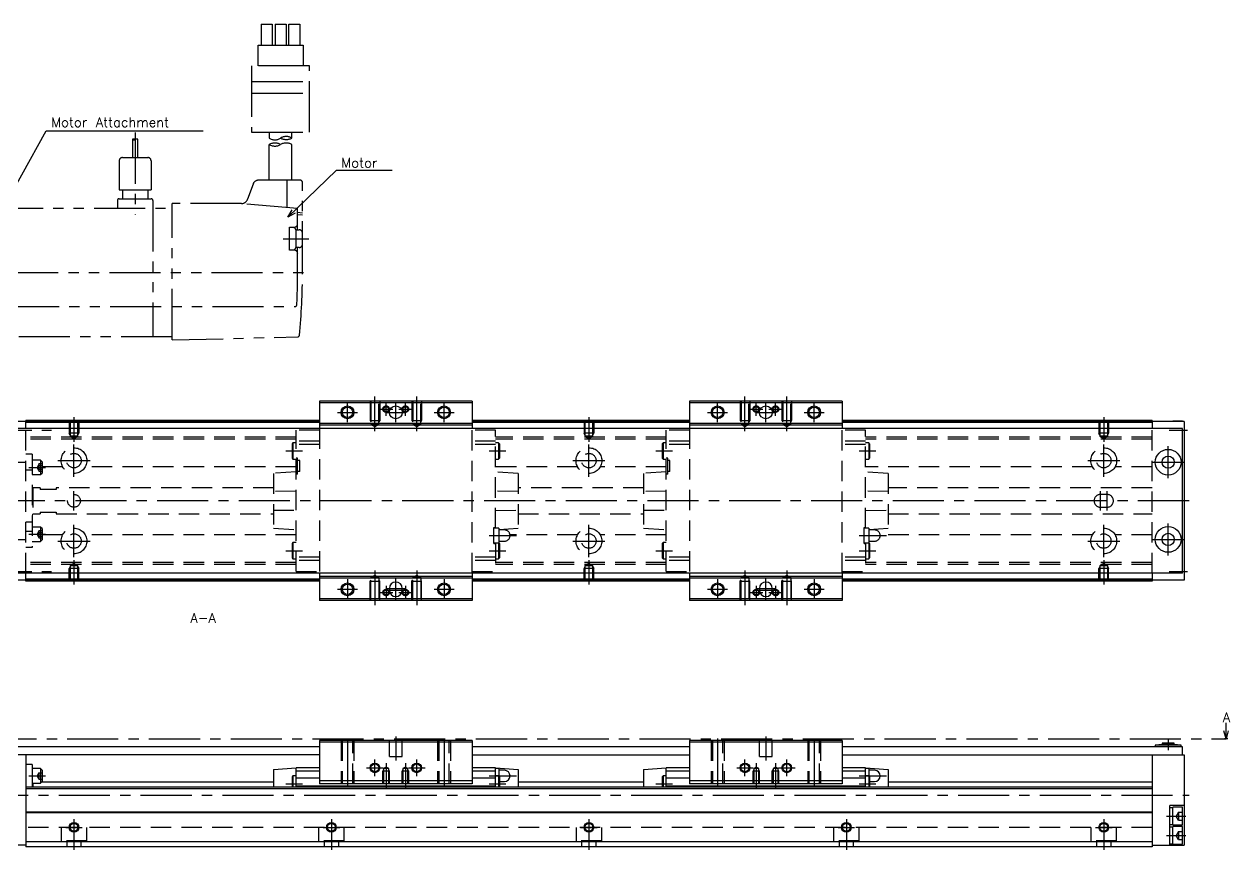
# Model space of a CAD drawing. Extents: x -2 to 618, y -8 to 266.
# Drawn here: x 243.1 to 617.7, y 9 to 265.7 of the extents above; entities that cross this region are included whole.
import ezdxf

# ---------------------------------------------------------------- set-up
doc = ezdxf.new("R2010")
doc.units = 0
doc.header["$LTSCALE"] = 0.5
for name, pattern in [('CENTER', [50.8, 31.75, -6.35, 6.35, -6.35]), ('DASHED', [19.05, 12.7, -6.35]), ('PHANTOM', [63.5, 31.75, -6.35, 6.35, -6.35, 6.35, -6.35])]:
    doc.linetypes.add(name, pattern=pattern)
for name, color, linetype in [('MSM_CENTER', 1, 'CENTER'), ('MSM_CONTINUOUS', 7, 'CONTINUOUS'), ('MSM_DASHED', 4, 'DASHED'), ('MSM_IMAGINARY', 6, 'PHANTOM'), ('MSM_NARROW', 5, 'CONTINUOUS'), ('MSM_PART_NUMBER', 7, 'CONTINUOUS')]:
    doc.layers.add(name, color=color, linetype=linetype)
doc.styles.get("Standard").update_dxf_attribs({"font": 'txt.shx', "height": 3, "bigfont": 'bigfont.shx'})

msp = doc.modelspace()

# ---------------------------------------------------------------- linework, layer by layer
at = {"layer": 'MSM_CENTER'}
for p, q in [((352.05, 139.19), (352.05, 149.9)), ((365.05, 139.19), (365.05, 149.9)), ((467.05, 139.19), (467.05, 149.9)), ((480.05, 139.19), (480.05, 149.9)), ((343.55, 141.9), (343.55, 148.1)), ((355.55, 143.95), (355.55, 148.05)), ((358.55, 141.9), (358.55, 148.1)), ((361.55, 143.95), (361.55, 148.05)), ((373.55, 141.9), (373.55, 148.1)), ((458.55, 141.9), (458.55, 148.1)), ((470.55, 143.95), (470.55, 148.05)), ((473.55, 141.9), (473.55, 148.1)), ((476.55, 143.95), (476.55, 148.05)), ((488.55, 141.9), (488.55, 148.1)), ((258.55, 143.5), (258.55, 135.87)), ((340.45, 145), (346.65, 145)), ((353.5, 146), (357.6, 146)), ((355.45, 145), (361.65, 145)), ((359.5, 146), (363.6, 146)), ((370.45, 145), (376.65, 145)), ((418.55, 143.5), (418.55, 135.87)), ((455.45, 145), (461.65, 145)), ((468.5, 146), (472.6, 146)), ((470.45, 145), (476.65, 145)), ((474.5, 146), (478.6, 146)), ((485.45, 145), (491.65, 145)), ((578.55, 143.5), (578.55, 135.87)), ((229.55, 139.5), (251.55, 139.5)), ((598.85, 139.5), (604.55, 139.5)), ((258.55, 125), (258.55, 135)), ((418.55, 125), (418.55, 135)), ((578.55, 125), (578.55, 135)), ((324.35, 133), (329.55, 133)), ((387.55, 133), (392.75, 133)), ((439.35, 133), (444.55, 133)), ((502.55, 133), (507.75, 133)), ((598.55, 124.5), (598.55, 134.5)), ((233.55, 129.5), (243.55, 129.5)), ((244.55, 127.89), (249.65, 127.89)), ((253.55, 130), (263.55, 130)), ((413.55, 130), (423.55, 130)), ((573.55, 130), (583.55, 130)), ((593.55, 129.5), (603.55, 129.5)), ((258.55, 114.5), (258.55, 120.5)), ((577.55, 114.5), (577.55, 120.5)), ((579.55, 114.5), (579.55, 120.5)), ((605.05, 117.5), (200.05, 117.5)), ((258.55, 100), (258.55, 110)), ((418.55, 100), (418.55, 110)), ((578.55, 100), (578.55, 110)), ((598.55, 100.5), (598.55, 110.5)), ((233.55, 105.5), (243.55, 105.5)), ((244.55, 107.11), (249.65, 107.11)), ((253.55, 105), (263.55, 105)), ((387.55, 106.7), (396.05, 106.7)), ((413.55, 105), (423.55, 105)), ((502.55, 106.7), (511.05, 106.7)), ((573.55, 105), (583.55, 105)), ((593.55, 105.5), (603.55, 105.5)), ((324.35, 102), (329.55, 102)), ((387.55, 102), (392.75, 102)), ((439.35, 102), (444.55, 102)), ((502.55, 102), (507.75, 102)), ((258.55, 99.01), (258.55, 91.5)), ((418.55, 99.01), (418.55, 91.5)), ((578.55, 99.01), (578.55, 91.5)), ((229.55, 95.5), (251.55, 95.5)), ((352.05, 95.81), (352.05, 85.1)), ((365.05, 95.81), (365.05, 85.1)), ((467.05, 95.81), (467.05, 85.1)), ((480.05, 95.81), (480.05, 85.1)), ((598.85, 95.5), (604.55, 95.5)), ((340.45, 90), (346.65, 90)), ((343.55, 93.1), (343.55, 86.9)), ((355.55, 91.05), (355.55, 86.95)), ((355.55, 90.25), (361.55, 90.25)), ((358.55, 86.75), (358.55, 93.25)), ((361.55, 91.05), (361.55, 86.95)), ((370.45, 90), (376.65, 90)), ((373.55, 93.1), (373.55, 86.9)), ((455.45, 90), (461.65, 90)), ((458.55, 93.1), (458.55, 86.9)), ((470.55, 91.05), (470.55, 86.95)), ((470.55, 90.25), (476.55, 90.25)), ((473.55, 86.75), (473.55, 93.25)), ((476.55, 91.05), (476.55, 86.95)), ((485.45, 90), (491.65, 90)), ((488.55, 93.1), (488.55, 86.9)), ((353.5, 89), (357.6, 89)), ((355.55, 89.75), (361.55, 89.75)), ((359.5, 89), (363.6, 89)), ((468.5, 89), (472.6, 89)), ((470.55, 89.75), (476.55, 89.75)), ((474.5, 89), (478.6, 89)), ((231.05, 43.5), (616.55, 43.5)), ((343.55, 43.67), (343.55, 28.83)), ((358.55, 44.25), (358.55, 36.75)), ((373.55, 43.67), (373.55, 28.83)), ((458.55, 43.67), (458.55, 28.83)), ((473.55, 44.25), (473.55, 36.75)), ((488.55, 43.67), (488.55, 28.83)), ((598.55, 43.2), (598.55, 40)), ((349.48, 34.5), (354.63, 34.5)), ((352.05, 31.92), (352.05, 37.08)), ((355.55, 35.96), (355.55, 28.24)), ((361.55, 35.96), (361.55, 28.24)), ((362.48, 34.5), (367.63, 34.5)), ((365.05, 31.92), (365.05, 37.08)), ((464.48, 34.5), (469.63, 34.5)), ((467.05, 31.92), (467.05, 37.08)), ((470.55, 35.96), (470.55, 28.24)), ((476.55, 35.96), (476.55, 28.24)), ((477.48, 34.5), (482.63, 34.5)), ((480.05, 31.92), (480.05, 37.08)), ((244.55, 32), (249.65, 32)), ((387.55, 32), (396.05, 32)), ((502.55, 32), (511.05, 32)), ((324.35, 29.5), (329.55, 29.5)), ((387.55, 29.5), (392.75, 29.5)), ((439.35, 29.5), (444.55, 29.5)), ((502.55, 29.5), (507.75, 29.5)), ((203.05, 26), (605.05, 26)), ((598.05, 19.5), (604.05, 19.5)), ((255.98, 16), (261.13, 16)), ((258.55, 18.5), (258.55, 9)), ((335.98, 16), (341.13, 16)), ((338.55, 18.5), (338.55, 9)), ((415.98, 16), (421.13, 16)), ((418.55, 18.5), (418.55, 9)), ((495.98, 16), (501.13, 16)), ((498.55, 18.5), (498.55, 9)), ((575.98, 16), (581.13, 16)), ((578.55, 18.5), (578.55, 9)), ((598.05, 13.5), (604.05, 13.5))]:
    msp.add_line(p, q, dxfattribs=at)
at = {"layer": 'MSM_CONTINUOUS'}
for p, q in [((382.25, 148.5), (334.85, 148.5)), ((334.85, 148.5), (334.85, 140)), ((382.25, 148), (334.85, 148)), ((382.25, 148.5), (382.25, 140)), ((497.25, 148.5), (449.85, 148.5)), ((449.85, 148.5), (449.85, 140)), ((497.25, 148), (449.85, 148)), ((497.25, 148.5), (497.25, 140)), ((334.85, 142.5), (243.55, 142.5)), ((243.55, 140), (243.55, 142.5)), ((449.85, 142.5), (382.25, 142.5)), ((593.55, 142.5), (497.25, 142.5)), ((593.55, 142.5), (593.55, 140)), ((243.55, 142.2), (231.05, 142.2)), ((603.05, 140), (234.05, 140)), ((334.85, 142.3), (243.55, 142.3)), ((334.85, 141.8), (243.55, 141.8)), ((382.25, 141.5), (334.85, 141.5)), ((382.25, 141), (334.85, 141)), ((449.85, 142.3), (382.25, 142.3)), ((449.85, 141.8), (382.25, 141.8)), ((497.25, 141.5), (449.85, 141.5)), ((497.25, 141), (449.85, 141)), ((593.55, 142.3), (497.25, 142.3)), ((593.55, 141.8), (497.25, 141.8)), ((603.55, 142.2), (593.55, 142.2)), ((600.05, 142.2), (600.05, 142.25)), ((603.05, 142.25), (600.05, 142.25)), ((603.05, 142.2), (603.05, 142.25)), ((603.05, 95), (603.05, 140)), ((603.55, 142.2), (603.55, 92.8)), ((603.05, 95), (234.05, 95)), ((243.55, 92.5), (243.55, 95)), ((334.85, 95), (334.85, 86.5)), ((382.25, 94), (334.85, 94)), ((382.25, 95), (382.25, 86.5)), ((449.85, 95), (449.85, 86.5)), ((497.25, 94), (449.85, 94)), ((497.25, 95), (497.25, 86.5)), ((593.55, 95), (593.55, 92.5)), ((243.55, 92.8), (231.05, 92.8)), ((334.85, 93.2), (243.55, 93.2)), ((334.85, 92.7), (243.55, 92.7)), ((334.85, 92.5), (243.55, 92.5)), ((382.25, 93.5), (334.85, 93.5)), ((356.55, 90.25), (356.55, 89.75)), ((360.55, 89.75), (360.55, 90.25)), ((449.85, 93.2), (382.25, 93.2)), ((449.85, 92.7), (382.25, 92.7)), ((449.85, 92.5), (382.25, 92.5)), ((497.25, 93.5), (449.85, 93.5)), ((471.55, 90.25), (471.55, 89.75)), ((475.55, 89.75), (475.55, 90.25)), ((593.55, 93.2), (497.25, 93.2)), ((593.55, 92.7), (497.25, 92.7)), ((593.55, 92.5), (497.25, 92.5)), ((603.55, 92.8), (593.55, 92.8)), ((382.25, 87), (334.85, 87)), ((382.25, 86.5), (334.85, 86.5)), ((497.25, 87), (449.85, 87)), ((497.25, 86.5), (449.85, 86.5)), ((616.55, 43.5), (615.88, 46)), ((616.55, 43.5), (616.55, 48.5)), ((617.22, 46), (616.55, 43.5)), ((334.85, 43), (334.85, 29.5)), ((382.25, 43), (334.85, 43)), ((382.25, 42.5), (334.85, 42.5)), ((382.25, 43), (382.25, 29.5)), ((449.85, 43), (449.85, 29.5)), ((497.25, 43), (449.85, 43)), ((497.25, 42.5), (449.85, 42.5)), ((497.25, 43), (497.25, 29.5)), ((596.65, 41.8), (594.55, 41.55)), ((594.55, 41.55), (594.55, 41)), ((602.55, 41.55), (594.55, 41.55)), ((596.65, 42.2), (596.65, 41.8)), ((600.45, 42.2), (596.65, 42.2)), ((600.45, 41.8), (596.65, 41.8)), ((600.45, 41.8), (600.45, 42.2)), ((602.55, 41.55), (600.45, 41.8)), ((602.55, 41), (602.55, 41.55)), ((617.05, 43.5), (616.05, 43.5)), ((334.85, 38.5), (233.05, 38.5)), ((334.85, 41), (234.05, 41)), ((243.55, 38.5), (243.55, 10)), ((449.85, 41), (382.25, 41)), ((382.25, 38.5), (449.85, 38.5)), ((603.05, 41), (497.25, 41)), ((497.25, 38.5), (603.55, 38.5)), ((593.55, 38.5), (593.55, 10)), ((603.05, 38.5), (603.05, 41)), ((603.55, 38.5), (603.55, 10.5)), ((245.55, 35.5), (243.55, 35.5)), ((245.55, 35.5), (245.55, 28.5)), ((248.15, 34.25), (245.55, 34.25)), ((248.65, 33.75), (248.15, 34.25)), ((248.15, 34.25), (248.15, 29.75)), ((248.65, 33.75), (248.65, 30.25)), ((320.55, 34), (327.55, 34.5)), ((320.55, 34), (320.55, 28.5)), ((334.85, 34.5), (327.55, 34.5)), ((327.55, 28.5), (327.55, 34.5)), ((389.55, 34.5), (382.25, 34.5)), ((389.55, 34.5), (396.55, 34)), ((389.55, 28.5), (389.55, 34.5)), ((390.55, 34.25), (389.55, 34.25)), ((390.55, 34.25), (390.55, 31.95)), ((392.3, 33.75), (390.55, 33.75)), ((396.55, 34), (396.55, 28.5)), ((435.55, 34), (442.55, 34.5)), ((435.55, 34), (435.55, 28.5)), ((449.85, 34.5), (442.55, 34.5)), ((442.55, 28.5), (442.55, 34.5)), ((504.55, 34.5), (497.25, 34.5)), ((504.55, 34.5), (511.55, 34)), ((504.55, 28.5), (504.55, 34.5)), ((505.55, 34.25), (504.55, 34.25)), ((505.55, 34.25), (505.55, 31.95)), ((507.3, 33.75), (505.55, 33.75)), ((511.55, 34), (511.55, 28.5)), ((248.15, 29.75), (248.65, 30.25)), ((320.55, 30), (248.4, 30)), ((326.6, 32), (326.35, 31.75)), ((326.35, 31.75), (326.35, 28.5)), ((327.55, 32), (326.6, 32)), ((326.6, 32), (326.6, 28.5)), ((334.85, 33.5), (327.55, 33.5)), ((334.85, 31.3), (327.55, 31.3)), ((382.25, 30.5), (334.85, 30.5)), ((389.55, 33.5), (382.25, 33.5)), ((389.55, 31.3), (382.25, 31.3)), ((390.5, 32), (389.55, 32)), ((390.75, 31.75), (390.5, 32)), ((390.5, 32), (390.5, 28.5)), ((390.75, 31.75), (390.75, 28.5)), ((390.75, 30.25), (392.3, 30.25)), ((435.55, 30), (396.55, 30)), ((441.6, 32), (441.35, 31.75)), ((441.35, 31.75), (441.35, 28.5)), ((442.55, 32), (441.6, 32)), ((441.6, 32), (441.6, 28.5)), ((449.85, 33.5), (442.55, 33.5)), ((449.85, 31.3), (442.55, 31.3)), ((497.25, 30.5), (449.85, 30.5)), ((504.55, 33.5), (497.25, 33.5)), ((504.55, 31.3), (497.25, 31.3)), ((505.5, 32), (504.55, 32)), ((505.75, 31.75), (505.5, 32)), ((505.5, 32), (505.5, 28.5)), ((505.75, 31.75), (505.75, 28.5)), ((505.75, 30.25), (507.3, 30.25)), ((593.55, 30), (511.55, 30)), ((593.55, 28.5), (243.55, 28.5)), ((593.55, 28), (243.55, 28)), ((245.55, 29.75), (248.15, 29.75)), ((245.75, 29.75), (245.75, 28.5)), ((389.55, 28.8), (327.55, 28.8)), ((382.25, 29.5), (334.85, 29.5)), ((504.55, 28.8), (442.55, 28.8)), ((497.25, 29.5), (449.85, 29.5)), ((599.05, 10.5), (599.05, 22.75)), ((603.55, 22.75), (599.05, 22.75)), ((593.55, 20.7), (243.55, 20.7)), ((593.55, 20.5), (243.55, 20.5)), ((600.05, 22.1), (599.05, 22.1)), ((600.05, 16.75), (600.05, 22.25)), ((603.05, 22.25), (600.05, 22.25)), ((603.05, 16.75), (603.05, 22.25)), ((599.05, 16.9), (600.05, 16.9)), ((600.05, 16.1), (599.05, 16.1)), ((600.05, 16.75), (603.05, 16.75)), ((600.05, 10.75), (600.05, 16.25)), ((603.05, 16.25), (600.05, 16.25)), ((603.05, 10.75), (603.05, 16.25)), ((593.55, 11.5), (243.55, 11.5)), ((243.55, 10.5), (231.05, 10.5)), ((593.55, 10), (243.55, 10)), ((593.55, 10.5), (603.55, 10.5)), ((599.05, 10.9), (600.05, 10.9)), ((600.05, 10.75), (603.05, 10.75))]:
    msp.add_line(p, q, dxfattribs=at)
for centre, radius in [((343.55, 145), 1.62), ((358.55, 145), 2), ((373.55, 145), 1.62), ((458.55, 145), 1.62), ((473.55, 145), 2), ((488.55, 145), 1.62), ((598.55, 129.5), 4), ((598.55, 129.5), 1.9), ((598.55, 105.5), 4), ((598.55, 105.5), 1.9), ((343.55, 90), 1.62), ((373.55, 90), 1.62), ((458.55, 90), 1.62), ((488.55, 90), 1.62), ((352.05, 34.5), 1.23), ((365.05, 34.5), 1.23), ((467.05, 34.5), 1.23), ((480.05, 34.5), 1.23), ((258.55, 16), 1.23), ((338.55, 16), 1.23), ((418.55, 16), 1.23), ((498.55, 16), 1.23), ((578.55, 16), 1.23)]:
    msp.add_circle(centre, radius, dxfattribs=at)
for centre, radius, start, end in [((358.55, 90.25), 2, 0, 180), ((473.55, 90.25), 2, 0, 180), ((358.55, 89.75), 2, 180, 0), ((473.55, 89.75), 2, 180, 0), ((392.3, 32), 1.75, 270, 90), ((507.3, 32), 1.75, 270, 90)]:
    msp.add_arc(centre, radius, start, end, dxfattribs=at)
at = {"layer": 'MSM_DASHED'}
for p, q in [((350.55, 148.5), (350.55, 142.5)), ((350.82, 148.5), (350.82, 141.3)), ((353.28, 141.3), (353.28, 148.5)), ((353.55, 148.5), (353.55, 142.5)), ((363.55, 148.5), (363.55, 142.5)), ((363.82, 148.5), (363.82, 141.3)), ((366.28, 141.3), (366.28, 148.5)), ((366.55, 148.5), (366.55, 142.5)), ((465.55, 148.5), (465.55, 142.5)), ((465.82, 148.5), (465.82, 141.3)), ((468.28, 141.3), (468.28, 148.5)), ((468.55, 148.5), (468.55, 142.5)), ((478.55, 148.5), (478.55, 142.5)), ((478.82, 148.5), (478.82, 141.3)), ((481.28, 141.3), (481.28, 148.5)), ((481.55, 148.5), (481.55, 142.5)), ((257.05, 142.5), (257.05, 138.5)), ((257.32, 142.5), (257.32, 137.58)), ((259.78, 137.58), (259.78, 142.5)), ((260.05, 142.5), (260.05, 138.5)), ((350.55, 142.5), (353.55, 142.5)), ((350.55, 142.5), (350.82, 142.03)), ((353.55, 142.5), (353.28, 142.03)), ((363.55, 142.5), (366.55, 142.5)), ((363.55, 142.5), (363.82, 142.03)), ((366.55, 142.5), (366.28, 142.03)), ((417.05, 142.5), (417.05, 138.5)), ((417.32, 142.5), (417.32, 137.58)), ((419.78, 137.58), (419.78, 142.5)), ((420.05, 142.5), (420.05, 138.5)), ((465.55, 142.5), (468.55, 142.5)), ((465.55, 142.5), (465.82, 142.03)), ((468.55, 142.5), (468.28, 142.03)), ((478.55, 142.5), (481.55, 142.5)), ((478.55, 142.5), (478.82, 142.03)), ((481.55, 142.5), (481.28, 142.03)), ((577.05, 142.5), (577.05, 138.5)), ((577.32, 142.5), (577.32, 137.58)), ((579.78, 137.58), (579.78, 142.5)), ((580.05, 142.5), (580.05, 138.5)), ((243.55, 95), (243.55, 140)), ((257.25, 142.3), (257.25, 142.3)), ((334.85, 139.45), (327.55, 139.45)), ((327.55, 95.55), (327.55, 139.45)), ((334.85, 140), (334.85, 95)), ((350.82, 141.3), (352.05, 140.59)), ((350.82, 141.3), (353.28, 141.3)), ((352.05, 140.59), (353.28, 141.3)), ((363.82, 141.3), (365.05, 140.59)), ((363.82, 141.3), (366.28, 141.3)), ((365.05, 140.59), (366.28, 141.3)), ((382.25, 95), (382.25, 140)), ((389.55, 139.45), (382.25, 139.45)), ((389.55, 108.95), (389.55, 139.45)), ((417.25, 142.3), (417.25, 142.3)), ((417.25, 142.3), (417.25, 142.3)), ((419.85, 142.3), (419.87, 142.32)), ((449.85, 139.45), (442.55, 139.45)), ((442.55, 95.55), (442.55, 139.45)), ((449.85, 140), (449.85, 95)), ((465.82, 141.3), (467.05, 140.59)), ((465.82, 141.3), (468.28, 141.3)), ((467.05, 140.59), (468.28, 141.3)), ((478.82, 141.3), (480.05, 140.59)), ((478.82, 141.3), (481.28, 141.3)), ((480.05, 140.59), (481.28, 141.3)), ((497.25, 95), (497.25, 140)), ((504.55, 139.45), (497.25, 139.45)), ((504.55, 108.95), (504.55, 139.45)), ((577.25, 142.3), (577.25, 142.3)), ((577.25, 142.3), (577.25, 142.3)), ((579.85, 142.3), (579.87, 142.32)), ((593.55, 95), (593.55, 140)), ((327.55, 137.26), (243.55, 137.26)), ((327.55, 136.7), (243.55, 136.7)), ((260.05, 138.5), (257.05, 138.5)), ((257.32, 138.03), (257.05, 138.5)), ((259.78, 137.58), (257.32, 137.58)), ((257.32, 137.58), (258.55, 136.87)), ((258.55, 136.87), (259.78, 137.58)), ((259.78, 138.03), (260.05, 138.5)), ((327.55, 136.7), (262.05, 136.7)), ((326.6, 135.5), (326.35, 135.25)), ((326.35, 135.25), (326.35, 130.75)), ((327.55, 135.5), (326.6, 135.5)), ((326.6, 135.5), (326.6, 130.5)), ((334.85, 136), (327.55, 136)), ((334.85, 135), (327.55, 135)), ((389.55, 136), (382.25, 136)), ((389.55, 135), (382.25, 135)), ((442.55, 137.26), (389.55, 137.26)), ((442.55, 136.7), (389.55, 136.7)), ((390.5, 135.5), (389.55, 135.5)), ((390.5, 135.5), (390.5, 130.5)), ((390.75, 135.25), (390.5, 135.5)), ((390.75, 135.25), (390.75, 130.75)), ((420.05, 138.5), (417.05, 138.5)), ((417.32, 138.03), (417.05, 138.5)), ((419.78, 137.58), (417.32, 137.58)), ((417.32, 137.58), (418.55, 136.87)), ((418.55, 136.87), (419.78, 137.58)), ((419.78, 138.03), (420.05, 138.5)), ((441.6, 135.5), (441.35, 135.25)), ((441.35, 135.25), (441.35, 130.75)), ((442.55, 135.5), (441.6, 135.5)), ((441.6, 135.5), (441.6, 130.5)), ((449.85, 136), (442.55, 136)), ((449.85, 135), (442.55, 135)), ((504.55, 136), (497.25, 136)), ((504.55, 135), (497.25, 135)), ((593.55, 137.26), (504.55, 137.26)), ((593.55, 136.7), (504.55, 136.7)), ((505.5, 135.5), (504.55, 135.5)), ((505.5, 135.5), (505.5, 130.5)), ((505.75, 135.25), (505.5, 135.5)), ((505.75, 135.25), (505.75, 130.75)), ((580.05, 138.5), (577.05, 138.5)), ((577.32, 138.03), (577.05, 138.5)), ((579.78, 137.58), (577.32, 137.58)), ((577.32, 137.58), (578.55, 136.87)), ((578.55, 136.87), (579.78, 137.58)), ((579.78, 138.03), (580.05, 138.5)), ((245.55, 132), (243.55, 132)), ((245.55, 132), (245.55, 103)), ((248.15, 130.14), (245.55, 130.14)), ((247.65, 128.89), (247.08, 127.89)), ((247.65, 126.89), (247.08, 127.89)), ((247.65, 129.05), (248.65, 129.05)), ((247.65, 129.05), (247.65, 126.74)), ((247.65, 128.47), (248.65, 128.47)), ((248.65, 129.64), (248.15, 130.14)), ((248.15, 130.14), (248.15, 125.64)), ((248.65, 129.64), (248.65, 126.14)), ((255.07, 128.04), (248.65, 128.04)), ((327.55, 128.04), (262.04, 128.04)), ((326.35, 130.75), (326.6, 130.5)), ((326.6, 130.5), (327.55, 130.5)), ((328.05, 130.8), (327.55, 130.8)), ((328.05, 125.8), (328.05, 130.8)), ((328.75, 130), (328.05, 130)), ((328.75, 126.6), (328.75, 130)), ((389.55, 130.5), (390.5, 130.5)), ((415.07, 128.04), (389.55, 128.04)), ((390.5, 130.5), (390.75, 130.75)), ((442.55, 128.04), (422.04, 128.04)), ((441.35, 130.75), (441.6, 130.5)), ((441.6, 130.5), (442.55, 130.5)), ((443.05, 130.8), (442.55, 130.8)), ((443.05, 125.8), (443.05, 130.8)), ((443.75, 130), (443.05, 130)), ((443.75, 126.6), (443.75, 130)), ((504.55, 130.5), (505.5, 130.5)), ((575.07, 128.04), (504.55, 128.04)), ((505.5, 130.5), (505.75, 130.75)), ((593.55, 128.04), (582.04, 128.04)), ((245.55, 127), (243.55, 127)), ((245.55, 125.64), (248.15, 125.64)), ((247.65, 127.31), (248.65, 127.31)), ((247.65, 126.74), (248.65, 126.74)), ((248.15, 125.64), (248.65, 126.14)), ((327.55, 126.5), (320.55, 126)), ((320.55, 126), (320.55, 109)), ((328.05, 125.8), (327.55, 125.8)), ((328.75, 126.6), (328.05, 126.6)), ((396.55, 126), (389.55, 126.5)), ((396.55, 126), (396.55, 109)), ((442.55, 126.5), (435.55, 126)), ((435.55, 126), (435.55, 109)), ((443.05, 125.8), (442.55, 125.8)), ((443.75, 126.6), (443.05, 126.6)), ((511.55, 126), (504.55, 126.5)), ((511.55, 126), (511.55, 109)), ((245.75, 121.75), (245.55, 121.75)), ((245.75, 121.75), (245.75, 113.25)), ((248.05, 121.5), (245.75, 121.5)), ((248.05, 121.5), (248.05, 121)), ((253.05, 121), (248.05, 121)), ((253.05, 121.5), (253.05, 121)), ((320.55, 121.5), (253.05, 121.5)), ((327.55, 120.46), (320.55, 120.37)), ((396.55, 120.37), (389.55, 120.46)), ((435.55, 121.5), (396.55, 121.5)), ((442.55, 120.46), (435.55, 120.37)), ((511.55, 120.37), (504.55, 120.46)), ((593.55, 121.5), (511.55, 121.5)), ((579.55, 119.5), (577.55, 119.5)), ((245.55, 113.25), (245.75, 113.25)), ((245.75, 113.5), (248.05, 113.5)), ((248.05, 114), (253.05, 114)), ((248.05, 114), (248.05, 113.5)), ((253.05, 114), (253.05, 113.5)), ((253.05, 113.5), (320.55, 113.5)), ((320.55, 114.63), (327.55, 114.54)), ((389.55, 114.54), (396.55, 114.63)), ((396.55, 113.5), (435.55, 113.5)), ((435.55, 114.63), (442.55, 114.54)), ((504.55, 114.54), (511.55, 114.63)), ((511.55, 113.5), (593.55, 113.5)), ((577.55, 115.5), (579.55, 115.5)), ((243.55, 111), (245.55, 111)), ((248.15, 109.36), (245.55, 109.36)), ((248.65, 108.86), (248.15, 109.36)), ((248.15, 109.36), (248.15, 104.86)), ((248.65, 108.86), (248.65, 105.36)), ((320.55, 109), (327.55, 108.5)), ((389.05, 109.2), (389.55, 109.2)), ((389.05, 104.2), (389.05, 109.2)), ((390.55, 108.95), (389.05, 108.95)), ((390.55, 108.57), (396.55, 109)), ((390.55, 108.95), (390.55, 104.45)), ((435.55, 109), (442.55, 108.5)), ((504.05, 109.2), (504.55, 109.2)), ((504.05, 104.2), (504.05, 109.2)), ((505.55, 108.95), (504.05, 108.95)), ((505.55, 108.57), (511.55, 109)), ((505.55, 108.95), (505.55, 104.45)), ((245.55, 108), (243.55, 108)), ((247.65, 108.11), (247.08, 107.11)), ((247.65, 106.11), (247.08, 107.11)), ((247.65, 108.26), (248.65, 108.26)), ((247.65, 108.26), (247.65, 105.95)), ((247.65, 107.69), (248.65, 107.69)), ((247.65, 106.53), (248.65, 106.53)), ((247.65, 105.95), (248.65, 105.95)), ((248.15, 104.86), (248.65, 105.36)), ((255.07, 106.96), (248.65, 106.96)), ((327.55, 106.96), (262.04, 106.96)), ((392.3, 108.45), (390.55, 108.45)), ((390.55, 104.95), (392.3, 104.95)), ((415.07, 106.96), (394.03, 106.96)), ((442.55, 106.96), (422.04, 106.96)), ((507.3, 108.45), (505.55, 108.45)), ((505.55, 104.95), (507.3, 104.95)), ((575.07, 106.96), (509.03, 106.96)), ((593.55, 106.96), (582.04, 106.96)), ((245.55, 103), (243.55, 103)), ((245.55, 104.86), (248.15, 104.86)), ((326.6, 104.5), (326.35, 104.25)), ((326.35, 104.25), (326.35, 99.75)), ((326.6, 104.5), (326.6, 99.5)), ((327.55, 104.5), (326.6, 104.5)), ((389.05, 104.45), (390.55, 104.45)), ((389.05, 104.2), (389.55, 104.2)), ((389.55, 104.45), (389.55, 95.55)), ((390.5, 104.45), (390.5, 99.5)), ((390.75, 104.25), (390.55, 104.45)), ((390.75, 104.25), (390.75, 99.75)), ((441.6, 104.5), (441.35, 104.25)), ((441.35, 104.25), (441.35, 99.75)), ((441.6, 104.5), (441.6, 99.5)), ((442.55, 104.5), (441.6, 104.5)), ((504.05, 104.45), (505.55, 104.45)), ((504.05, 104.2), (504.55, 104.2)), ((504.55, 104.45), (504.55, 95.55)), ((505.5, 104.45), (505.5, 99.5)), ((505.75, 104.25), (505.55, 104.45)), ((505.75, 104.25), (505.75, 99.75)), ((327.55, 98.3), (243.55, 98.3)), ((327.55, 97.74), (243.55, 97.74)), ((258.55, 98.01), (257.32, 97.3)), ((259.78, 97.3), (258.55, 98.01)), ((326.35, 99.75), (326.6, 99.5)), ((326.6, 99.5), (327.55, 99.5)), ((334.85, 100), (327.55, 100)), ((334.85, 99), (327.55, 99)), ((389.55, 100), (382.25, 100)), ((389.55, 99), (382.25, 99)), ((389.55, 99.5), (390.5, 99.5)), ((442.55, 98.3), (389.55, 98.3)), ((442.55, 97.74), (389.55, 97.74)), ((390.5, 99.5), (390.75, 99.75)), ((418.55, 98.01), (417.32, 97.3)), ((419.78, 97.3), (418.55, 98.01)), ((441.35, 99.75), (441.6, 99.5)), ((441.6, 99.5), (442.55, 99.5)), ((449.85, 100), (442.55, 100)), ((449.85, 99), (442.55, 99)), ((504.55, 100), (497.25, 100)), ((504.55, 99), (497.25, 99)), ((504.55, 99.5), (505.5, 99.5)), ((593.55, 98.3), (504.55, 98.3)), ((593.55, 97.74), (504.55, 97.74)), ((505.5, 99.5), (505.75, 99.75)), ((578.55, 98.01), (577.32, 97.3)), ((579.78, 97.3), (578.55, 98.01)), ((257.32, 96.97), (257.05, 96.5)), ((260.05, 96.5), (257.05, 96.5)), ((257.05, 92.5), (257.05, 96.5)), ((257.32, 97.3), (257.32, 92.5)), ((259.78, 97.3), (257.32, 97.3)), ((259.78, 92.5), (259.78, 97.3)), ((259.78, 96.97), (260.05, 96.5)), ((260.05, 92.5), (260.05, 96.5)), ((327.55, 95.55), (334.85, 95.55)), ((350.82, 93.7), (352.05, 94.41)), ((350.82, 93.7), (353.28, 93.7)), ((350.82, 86.5), (350.82, 93.7)), ((352.05, 94.41), (353.28, 93.7)), ((353.28, 93.7), (353.28, 86.5)), ((363.82, 93.7), (365.05, 94.41)), ((363.82, 93.7), (366.28, 93.7)), ((363.82, 86.5), (363.82, 93.7)), ((365.05, 94.41), (366.28, 93.7)), ((366.28, 93.7), (366.28, 86.5)), ((382.25, 95.55), (389.55, 95.55)), ((417.32, 96.97), (417.05, 96.5)), ((420.05, 96.5), (417.05, 96.5)), ((417.05, 92.5), (417.05, 96.5)), ((417.32, 97.3), (417.32, 92.5)), ((419.78, 97.3), (417.32, 97.3)), ((419.78, 92.5), (419.78, 97.3)), ((419.78, 96.97), (420.05, 96.5)), ((420.05, 92.5), (420.05, 96.5)), ((442.55, 95.55), (449.85, 95.55)), ((465.82, 93.7), (467.05, 94.41)), ((465.82, 93.7), (468.28, 93.7)), ((465.82, 86.5), (465.82, 93.7)), ((467.05, 94.41), (468.28, 93.7)), ((468.28, 93.7), (468.28, 86.5)), ((478.82, 93.7), (480.05, 94.41)), ((478.82, 93.7), (481.28, 93.7)), ((478.82, 86.5), (478.82, 93.7)), ((480.05, 94.41), (481.28, 93.7)), ((481.28, 93.7), (481.28, 86.5)), ((497.25, 95.55), (504.55, 95.55)), ((577.32, 96.97), (577.05, 96.5)), ((580.05, 96.5), (577.05, 96.5)), ((577.05, 92.5), (577.05, 96.5)), ((577.32, 97.3), (577.32, 92.5)), ((579.78, 97.3), (577.32, 97.3)), ((579.78, 92.5), (579.78, 97.3)), ((579.78, 96.97), (580.05, 96.5)), ((580.05, 92.5), (580.05, 96.5)), ((350.55, 92.5), (350.82, 92.97)), ((350.55, 86.5), (350.55, 92.5)), ((350.55, 92.5), (353.55, 92.5)), ((353.55, 92.5), (353.28, 92.97)), ((353.55, 86.5), (353.55, 92.5)), ((363.55, 92.5), (363.82, 92.97)), ((363.55, 86.5), (363.55, 92.5)), ((363.55, 92.5), (366.55, 92.5)), ((366.55, 92.5), (366.28, 92.97)), ((366.55, 86.5), (366.55, 92.5)), ((465.55, 92.5), (465.82, 92.97)), ((465.55, 86.5), (465.55, 92.5)), ((465.55, 92.5), (468.55, 92.5)), ((468.55, 92.5), (468.28, 92.97)), ((468.55, 86.5), (468.55, 92.5)), ((478.55, 92.5), (478.82, 92.97)), ((478.55, 86.5), (478.55, 92.5)), ((478.55, 92.5), (481.55, 92.5)), ((481.55, 92.5), (481.28, 92.97)), ((481.55, 86.5), (481.55, 92.5)), ((341.55, 43), (341.55, 29.5)), ((341.93, 43), (341.93, 29.5)), ((345.18, 29.5), (345.18, 43)), ((345.55, 43), (345.55, 29.5)), ((356.55, 38), (356.55, 43)), ((360.55, 38), (360.55, 43)), ((371.55, 43), (371.55, 29.5)), ((371.93, 43), (371.93, 29.5)), ((375.18, 29.5), (375.18, 43)), ((375.55, 43), (375.55, 29.5)), ((456.55, 43), (456.55, 29.5)), ((456.93, 43), (456.93, 29.5)), ((460.18, 29.5), (460.18, 43)), ((460.55, 43), (460.55, 29.5)), ((471.55, 38), (471.55, 43)), ((475.55, 38), (475.55, 43)), ((486.55, 43), (486.55, 29.5)), ((486.93, 43), (486.93, 29.5)), ((490.18, 29.5), (490.18, 43)), ((490.55, 43), (490.55, 29.5)), ((356.55, 38), (360.55, 38)), ((471.55, 38), (475.55, 38)), ((354.55, 33.5), (354.77, 33.87)), ((355.55, 34.7), (354.77, 34.25)), ((354.77, 34.25), (354.77, 29.5)), ((356.34, 34.25), (354.77, 34.25)), ((356.34, 34.25), (355.55, 34.7)), ((356.34, 29.5), (356.34, 34.25)), ((356.55, 33.5), (356.34, 33.87)), ((360.55, 33.5), (360.77, 33.87)), ((361.55, 34.7), (360.77, 34.25)), ((360.77, 34.25), (360.77, 29.5)), ((362.34, 34.25), (360.77, 34.25)), ((362.34, 34.25), (361.55, 34.7)), ((362.34, 29.5), (362.34, 34.25)), ((362.55, 33.5), (362.34, 33.87)), ((469.55, 33.5), (469.77, 33.87)), ((470.55, 34.7), (469.77, 34.25)), ((469.77, 34.25), (469.77, 29.5)), ((471.34, 34.25), (469.77, 34.25)), ((471.34, 34.25), (470.55, 34.7)), ((471.34, 29.5), (471.34, 34.25)), ((471.55, 33.5), (471.34, 33.87)), ((475.55, 33.5), (475.77, 33.87)), ((476.55, 34.7), (475.77, 34.25)), ((475.77, 34.25), (475.77, 29.5)), ((477.34, 34.25), (475.77, 34.25)), ((477.34, 34.25), (476.55, 34.7)), ((477.34, 29.5), (477.34, 34.25)), ((477.55, 33.5), (477.34, 33.87)), ((247.65, 33), (247.08, 32)), ((247.65, 31), (247.08, 32)), ((247.65, 33), (248.65, 33)), ((247.65, 33), (247.65, 31)), ((247.65, 32), (248.65, 32)), ((247.65, 31), (248.65, 31)), ((354.55, 29.5), (354.55, 33.5)), ((356.55, 33.5), (354.55, 33.5)), ((356.55, 29.5), (356.55, 33.5)), ((360.55, 29.5), (360.55, 33.5)), ((362.55, 33.5), (360.55, 33.5)), ((362.55, 29.5), (362.55, 33.5)), ((469.55, 29.5), (469.55, 33.5)), ((471.55, 33.5), (469.55, 33.5)), ((471.55, 29.5), (471.55, 33.5)), ((475.55, 29.5), (475.55, 33.5)), ((477.55, 33.5), (475.55, 33.5)), ((477.55, 29.5), (477.55, 33.5)), ((601.75, 20.75), (601.03, 19.5)), ((601.75, 18.25), (601.03, 19.5)), ((601.75, 20.75), (603.05, 20.75)), ((601.75, 20.75), (601.75, 18.25)), ((601.75, 19.5), (603.05, 19.5)), ((593.55, 16), (243.55, 16)), ((254.55, 16), (254.55, 11.8)), ((262.55, 11.8), (262.55, 16)), ((334.55, 16), (334.55, 11.8)), ((342.55, 11.8), (342.55, 16)), ((414.55, 16), (414.55, 11.8)), ((422.55, 11.8), (422.55, 16)), ((494.55, 16), (494.55, 11.8)), ((502.55, 11.8), (502.55, 16)), ((574.55, 16), (574.55, 11.8)), ((582.55, 11.8), (582.55, 16)), ((601.75, 18.25), (603.05, 18.25)), ((262.55, 11.8), (254.55, 11.8)), ((256.3, 11.8), (256.3, 10)), ((260.8, 10), (260.8, 11.8)), ((342.55, 11.8), (334.55, 11.8)), ((336.3, 11.8), (336.3, 10)), ((340.8, 10), (340.8, 11.8)), ((422.55, 11.8), (414.55, 11.8)), ((416.3, 11.8), (416.3, 10)), ((420.8, 10), (420.8, 11.8)), ((502.55, 11.8), (494.55, 11.8)), ((496.3, 11.8), (496.3, 10)), ((500.8, 10), (500.8, 11.8)), ((582.55, 11.8), (574.55, 11.8)), ((576.3, 11.8), (576.3, 10)), ((580.8, 10), (580.8, 11.8)), ((601.75, 14.75), (601.03, 13.5)), ((601.75, 12.25), (601.03, 13.5)), ((601.75, 14.75), (603.05, 14.75)), ((601.75, 14.75), (601.75, 12.25)), ((601.75, 13.5), (603.05, 13.5)), ((601.75, 12.25), (603.05, 12.25))]:
    msp.add_line(p, q, dxfattribs=at)
for centre, radius in [((355.55, 146), 1), ((355.55, 146), 0.784), ((361.55, 146), 1), ((361.55, 146), 0.784), ((470.55, 146), 1), ((470.55, 146), 0.784), ((476.55, 146), 1), ((476.55, 146), 0.784), ((258.55, 130), 4), ((258.55, 130), 2.25), ((418.55, 130), 4), ((418.55, 130), 2.25), ((578.55, 130), 4), ((578.55, 130), 2.25), ((258.55, 117.5), 2), ((258.55, 105), 4), ((418.55, 105), 4), ((578.55, 105), 4), ((258.55, 105), 2.25), ((418.55, 105), 2.25), ((578.55, 105), 2.25), ((355.55, 89), 1), ((361.55, 89), 1), ((470.55, 89), 1), ((476.55, 89), 1), ((355.55, 89), 0.784), ((361.55, 89), 0.784), ((470.55, 89), 0.784), ((476.55, 89), 0.784)]:
    msp.add_circle(centre, radius, dxfattribs=at)
for centre, radius, start, end in [((577.55, 117.5), 2, 90, 270), ((579.55, 117.5), 2, 270, 90), ((392.3, 106.7), 1.75, 270, 90), ((507.3, 106.7), 1.75, 270, 90)]:
    msp.add_arc(centre, radius, start, end, dxfattribs=at)
at = {"layer": 'MSM_IMAGINARY'}
for p, q in [((316.75, 265.68), (320.15, 265.68)), ((316.75, 265.68), (316.75, 259.18)), ((320.15, 265.68), (320.15, 259.18)), ((321.05, 265.68), (324.45, 265.68)), ((321.05, 265.68), (321.05, 259.18)), ((324.45, 265.68), (324.45, 259.18)), ((325.35, 265.68), (328.75, 265.68)), ((325.35, 259.18), (325.35, 265.68)), ((328.75, 265.68), (328.75, 259.18)), ((315.75, 259.18), (329.75, 259.18)), ((315.75, 252.68), (315.75, 259.18)), ((329.75, 259.18), (329.75, 252.68)), ((331.75, 252.68), (313.75, 252.68)), ((313.75, 252.68), (313.75, 232.06)), ((331.75, 232.06), (331.75, 252.68)), ((313.75, 247.83), (331.75, 247.83)), ((313.75, 244.23), (331.75, 244.23)), ((276.7, 229.84), (276.7, 224.2)), ((277.55, 231.95), (277.55, 206.5)), ((278.4, 224.2), (278.4, 229.84)), ((313.75, 232.06), (331.75, 232.06)), ((319.25, 232.06), (319.25, 230.27)), ((326.25, 230.27), (326.25, 232.06)), ((319.25, 217.2), (319.25, 228.24)), ((326.25, 217.2), (326.25, 228.24)), ((272.6, 223.2), (272.6, 214.2)), ((273.6, 224.2), (281.5, 224.2)), ((282.5, 223.2), (282.5, 214.2)), ((272.6, 214.2), (282.5, 214.2)), ((273.65, 214.2), (273.65, 211.4)), ((281.45, 214.2), (281.45, 211.4)), ((314.18, 215.88), (312.48, 211.22)), ((328.75, 217.2), (316.05, 217.2)), ((324.75, 208.66), (324.75, 217.2)), ((329.55, 188.5), (329.55, 216.4)), ((272.05, 210.9), (272.05, 208.5)), ((272.55, 211.4), (282.55, 211.4)), ((283.05, 210.9), (283.05, 168.5)), ((289.05, 167.5), (289.05, 209.9)), ((310.6, 209.9), (289.05, 209.9)), ((328.05, 208.37), (310.6, 209.9)), ((233.05, 208.5), (289.05, 208.5)), ((328.05, 201.73), (328.05, 208.37)), ((329.55, 206.96), (328.05, 207.09)), ((329.55, 206.26), (328.05, 206.39)), ((325.55, 202.58), (327.05, 202.58)), ((325.55, 195.38), (325.55, 202.58)), ((326.55, 202.48), (325.55, 202.48)), ((323.55, 198.98), (331.55, 198.98)), ((327.52, 201.73), (328.55, 201.73)), ((327.55, 196.48), (327.55, 201.48)), ((325.55, 195.48), (326.55, 195.48)), ((327.06, 195.38), (325.55, 195.38)), ((328.55, 196.23), (327.55, 196.23)), ((328.05, 188.5), (328.05, 196.23)), ((206.05, 188.5), (331.55, 188.5)), ((238.05, 177.93), (327.3, 177.93)), ((289.05, 168.5), (233.05, 168.5)), ((289.05, 167.5), (328.11, 168.49))]:
    msp.add_line(p, q, dxfattribs=at)
for centre, radius, start, end in [((277.13, 229.1), 0.85, 60.0009, 119.999), ((277.13, 230.57), 0.85, 240.001, 299.999), ((277.98, 229.1), 0.85, 59.9987, 119.999), ((321, 232.71), 3, 234.3132, 305.6839), ((321, 225.21), 3.5, 60.0014, 120.1319), ((324.5, 227.24), 3.5, 60.0014, 120.0014), ((324.5, 233.3), 3.5, 240.0015, 300.0015), ((324.5, 225.21), 3.5, 60.0637, 120), ((321, 231.27), 3.5, 239.871, 300), ((273.6, 223.2), 1, 90, 180), ((281.5, 223.2), 1, 360, 90), ((316.05, 215.2), 2, 90, 160), ((328.75, 216.4), 0.8, 360, 90), ((272.55, 210.9), 0.5, 90, 180), ((282.55, 210.9), 0.5, 360, 90), ((310.6, 211.9), 2, 270, 340), ((326.55, 201.48), 1, 360, 90), ((327.05, 203.58), 1, 270, 0), ((328.55, 200.73), 1, 360, 90), ((326.55, 196.48), 1, 270, 360), ((327.06, 194.38), 1, 1.7094, 90), ((328.55, 197.23), 1, 270, 360), ((129.55, 188.5), 198.5, 357.0836, 0), ((129.55, 188.5), 200, 354.3874, 0), ((327.3, 178.43), 0.5, 270, 357.0836), ((328.1, 168.99), 0.5, 271.4503, 354.3874)]:
    msp.add_arc(centre, radius, start, end, dxfattribs=at)
at = {"layer": 'MSM_NARROW'}
for centre, radius in [((343.55, 145), 2), ((373.55, 145), 2), ((458.55, 145), 2), ((488.55, 145), 2), ((343.55, 90), 2), ((373.55, 90), 2), ((458.55, 90), 2), ((488.55, 90), 2), ((352.05, 34.5), 1.5), ((365.05, 34.5), 1.5), ((467.05, 34.5), 1.5), ((480.05, 34.5), 1.5), ((258.55, 16), 1.5), ((338.55, 16), 1.5), ((418.55, 16), 1.5), ((498.55, 16), 1.5), ((578.55, 16), 1.5)]:
    msp.add_circle(centre, radius, dxfattribs=at)
at = {"layer": 'MSM_PART_NUMBER'}
for p, q in [((231.8, 199.8), (249.89, 232.55)), ((249.89, 232.55), (298.72, 232.55)), ((324.97, 205.69), (340.11, 220.24)), ((340.11, 220.24), (357.41, 220.24)), ((324.97, 205.69), (326.31, 207.9)), ((327.23, 206.94), (324.97, 205.69))]:
    msp.add_line(p, q, dxfattribs=at)

# ---------------------------------------------------------------- texts
for s, p in [('Motor Attachment', (251.45, 233.69)), ('Motor', (341.63, 221.1)), ('A-A', (294.69, 79.6)), ('A', (615.55, 48.75))]:
    msp.add_text(s, height=3, dxfattribs=at).set_placement(p)

doc.saveas('drawing.dxf')
